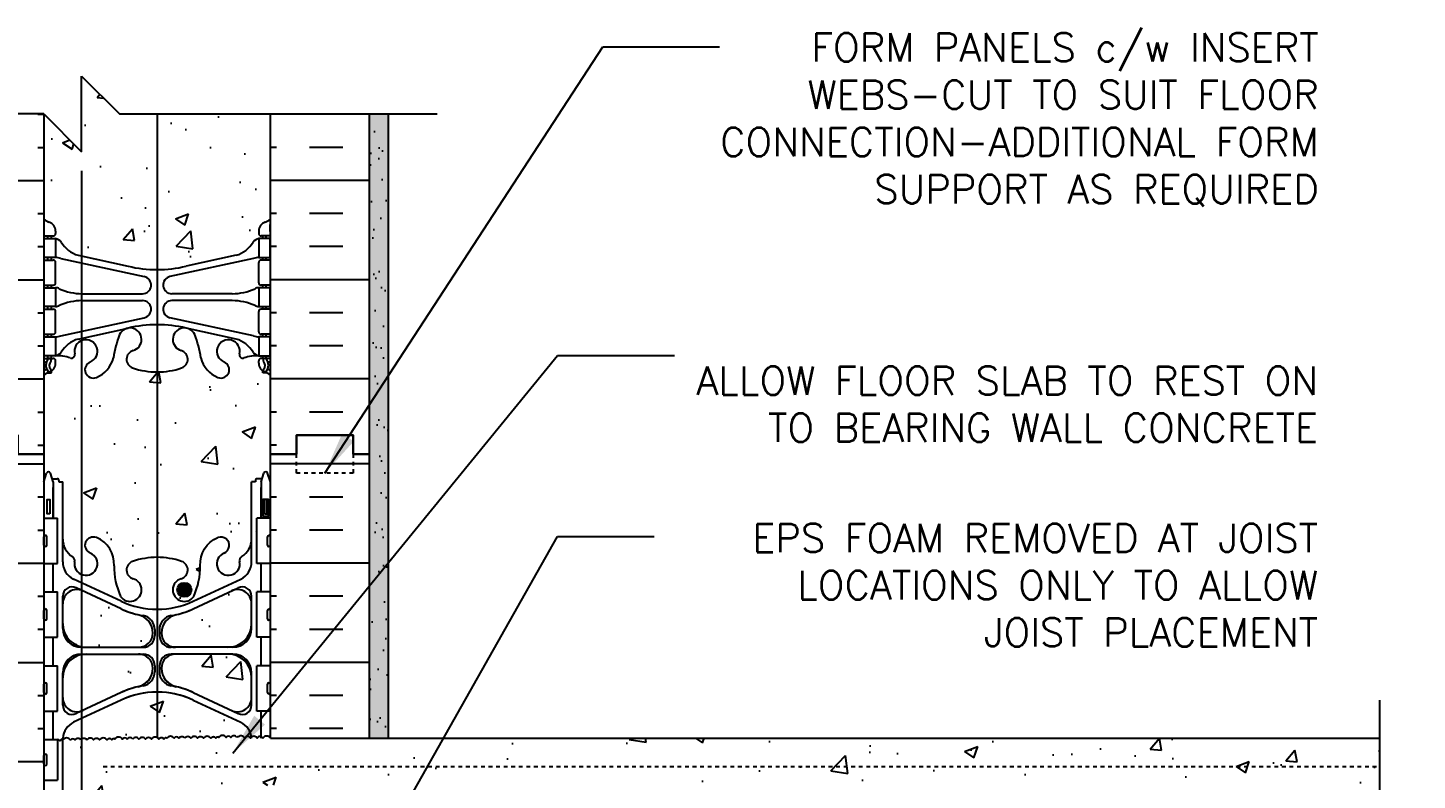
# Model space of a CAD drawing. Header units: inches. Extents: x 101.1 to 159.1, y 149.6 to 227.8.
# Drawn here: x 122.32 to 159.1, y 207.9 to 227.8 of the extents above; entities that cross this region are included whole.
import ezdxf

# ---------------------------------------------------------------- set-up
doc = ezdxf.new("R2010")
doc.units = ezdxf.units.IN
doc.header["$LTSCALE"] = 0.5
doc.header["$MEASUREMENT"] = 0
doc.linetypes.add('DASHED2', pattern=[0.375, 0.25, -0.125])
doc.linetypes.add('HIDDEN2', pattern=[0.1875, 0.125, -0.0625])
for name, color, linetype in [('HATCH', 12, 'Continuous'), ('Hidden2', 12, 'HIDDEN2'), ('line25', 2, 'Continuous'), ('LINE3', 3, 'Continuous'), ('LINE50', 5, 'Continuous'), ('LINE9', 9, 'Continuous'), ('TEXT', 4, 'Continuous'), ('Web_Edge', 9, 'Continuous')]:
    doc.layers.add(name, color=color, linetype=linetype)
doc.styles.add('DIM', font='romans.shx', dxfattribs={"width": 0.7})
doc.styles.add('ROMANS', font='romans.shx', dxfattribs={"height": 0.75})
doc.dimstyles.new('ext_12', dxfattribs={"dimscale": 12, "dimtxt": 0.075, "dimasz": 0.09375, "dimexe": 0.09375, "dimexo": 0.0625, "dimgap": 0.0625, "dimtad": 1, "dimdec": 1, "dimzin": 2, "dimdsep": 46, "dimlunit": 4, "dimtxsty": 'DIM', "dimcen": 0.09, "dimdle": 0.09375, "dimclrt": 4, "dimadec": 0, "dimazin": 0, "dimtfac": 1, "dimtdec": 1, "dimtmove": 2, "dimatfit": 3, "dimfxl": 1, "dimfrac": 2, "dimtolj": 1, "dimtzin": 0, "dimarcsym": 0})

msp = doc.modelspace()

# ---------------------------------------------------------------- hatches: boundary and pattern name
at = {"layer": 'HATCH'}
h = msp.add_hatch(dxfattribs=at)
h.set_pattern_fill('AR-CONC', color=256, scale=0.5)
h.set_pattern_definition([(50, (0, 0), (3.5863, -0.31376), [0.375, -4.125]), (355, (0, 0), (-0.693757, 3.76096), [0.3, -3.3]), (100.4514, (0.299, -0.026), (2.892544, 3.4472), [0.3187, -3.50571]), (46.1842, (0, 1), (5.33621, -0.827596), [0.5625, -6.1875]), (96.6356, (0.4447, 0.931), (4.67331, 4.87059), [0.47805, -5.25857]), (351.1842, (0, 1), (4.67331, 4.87059), [0.45, -4.95]), (21, (0.5, 0.75), (2.984535, -2.013094), [0.375, -4.125]), (326, (0.5, 0.75), (1.216577, 3.62575), [0.3, -3.3]), (71.4514, (0.7487, 0.5822), (4.20111, 1.612656), [0.3187, -3.50571]), (37.5, (0, 0), (0.060799, 1.664469), [0, -3.26, 0, -3.35, 0, -3.3125]), (7.5, (0, 0), (1.315348, 1.972059), [0, -1.91, 0, -3.185, 0, -1.2625]), (327.5, (-1.115, 0), (2.669112, -0.1127744), [0, -1.25, 0, -3.9, 0, -5.175]), (317.5, (-1.615, 0), (2.91593, 0.500525), [0, -1.625, 0, -2.59, 0, -3.675])])
h.paths.add_polyline_path([(128.748, 225.52), (124.748, 225.52), (123.748, 226.52), (123.748, 224.52), (122.748, 225.52), (122.748, 222.739, 0.082415), (122.891, 222.66, -0.317837), (123.058, 222.424), (123.058, 222.357, -0.414214), (122.996, 222.294), (122.948, 222.294), (122.948, 222.224), (123.053, 222.224, -0.188973), (123.209, 222.129, 0.196323), (123.658, 221.783), (124.98, 221.493, 0.057795), (125.748, 221.404, 0.057795), (126.516, 221.493), (127.838, 221.783, 0.196323), (128.287, 222.129, -0.188973), (128.443, 222.224), (128.548, 222.224), (128.548, 222.294), (128.501, 222.294, -0.414214), (128.438, 222.357), (128.438, 222.424, -0.317837), (128.605, 222.66, 0.082415), (128.748, 222.739)])
h.paths.add_polyline_path([(128.748, 216.52), (128.748, 218.609, 0.064398), (128.638, 218.675), (128.548, 218.675), (128.548, 218.717, -0.249069), (128.438, 218.924), (128.438, 218.992, -0.414214), (128.501, 219.054), (128.548, 219.054), (128.548, 219.124), (128.443, 219.124, 0.10046), (128.049, 219.067, -0.601435), (127.93, 219.172, 2.182095), (127.52, 218.959, -1), (127.356, 218.551, -0.24438), (126.908, 219.071, 0.053157), (126.742, 219.685, 0.223253), (126.542, 219.85), (126.522, 219.855, 0.955472), (126.384, 219.261, -0.735593), (126.397, 218.803, -0.082755), (125.748, 218.695, -0.082755), (125.1, 218.803, -0.735593), (125.112, 219.261, 0.955472), (124.974, 219.855), (124.954, 219.85, 0.223253), (124.754, 219.685, 0.053157), (124.588, 219.071, -0.24438), (124.14, 218.551, -1), (123.976, 218.959, 2.182095), (123.566, 219.172, -0.601435), (123.447, 219.067, 0.10046), (123.053, 219.124), (122.948, 219.124), (122.948, 219.054), (122.996, 219.054, -0.414214), (123.058, 218.992), (123.058, 218.924, -0.249069), (122.948, 218.717), (122.948, 218.675), (122.858, 218.675, 0.064398), (122.748, 218.609), (122.748, 216.52), (122.748, 215.792), (122.823, 216.022, -0.6), (122.923, 216.022), (122.972, 215.872), (123.098, 215.872, -0.414214), (123.148, 215.822), (123.148, 215.792), (123.248, 215.792), (123.248, 214.276, 0.258958), (123.507, 213.81, -0.31131), (123.564, 213.679, 2.127293), (123.976, 213.904, -1), (124.14, 214.312, -0.325306), (124.606, 213.57, 0.10488), (124.779, 212.759, 1.422913), (125.112, 213.226, -0.735593), (125.1, 213.684, -0.082755), (125.748, 213.792, -0.082755), (126.397, 213.684, -0.735593), (126.384, 213.226, 1.422913), (126.717, 212.759, 0.10488), (126.89, 213.57, -0.325306), (127.356, 214.312, -1), (127.52, 213.904, 2.127293), (127.932, 213.679, -0.31131), (127.989, 213.81, 0.258958), (128.248, 214.276), (128.248, 215.792), (128.348, 215.792), (128.348, 215.822, -0.414214), (128.398, 215.872), (128.524, 215.872), (128.573, 216.022, -0.6), (128.673, 216.022), (128.748, 215.792)])
h.paths.add_polyline_path([(127.96, 209.427), (126.702, 210.015, 0.093369), (125.895, 210.223, 0.016332), (125.748, 210.228, 0.109869), (124.794, 210.015), (123.536, 209.427, 0.270973), (123.25, 209.011), (123.25, 208.959, -0.527144), (123.451, 208.961, -0.520567), (123.576, 208.961, -0.520567), (123.73, 208.961, -0.520567), (123.89, 208.961, -0.520567), (124.067, 208.961, -0.520567), (124.221, 208.961, -0.520567), (124.421, 208.961, -0.520567), (124.552, 208.961, -0.520567), (124.626, 208.983, -0.520567), (124.826, 208.983, -0.520567), (124.952, 208.983, -0.520567), (125.106, 208.983, -0.520567), (125.265, 208.983, -0.520567), (125.442, 208.983, -0.520567), (125.596, 208.983, -0.520567), (125.796, 208.983, -0.520567), (125.928, 208.983, -0.520567), (126.002, 209.006, -0.520567), (126.201, 209.006, -0.520567), (126.327, 209.006, -0.520567), (126.481, 209.006, -0.520567), (126.641, 209.006, -0.520567), (126.818, 209.006, -0.520567), (126.972, 209.006, -0.520567), (127.172, 209.006, -0.520567), (127.303, 209.006, -0.520567), (127.377, 209.029, -0.520567), (127.577, 209.029, -0.520567), (127.702, 209.029, -0.520567), (127.856, 209.029, -0.268314), (127.892, 209.039, -0.520567), (128.058, 209.011, -0.520567), (128.217, 209.011, -0.08787), (128.244, 209.038, 0.256665)])
h.paths.add_polyline_path([(125.248, 207.761), (125.498, 207.761), (158.104, 207.761), (158.104, 209.011), (128.748, 209.011, 0.520567), (128.548, 209.011, 0.520567), (128.394, 209.011, 0.520567), (128.217, 209.011, 0.520567), (128.058, 209.011, 0.520567), (127.892, 209.039, 0.268314), (127.856, 209.029, 0.520567), (127.702, 209.029, 0.520567), (127.577, 209.029, 0.520567), (127.377, 209.029, 0.520567), (127.303, 209.006, 0.520567), (127.172, 209.006, 0.520567), (126.972, 209.006, 0.520567), (126.818, 209.006, 0.520567), (126.641, 209.006, 0.520567), (126.481, 209.006, 0.520567), (126.327, 209.006, 0.520567), (126.201, 209.006, 0.520567), (126.002, 209.006, 0.520567), (125.928, 208.983, 0.520567), (125.796, 208.983, 0.520567), (125.596, 208.983, 0.520567), (125.442, 208.983, 0.520567), (125.265, 208.983, 0.520567), (125.106, 208.983, 0.520567), (124.952, 208.983, 0.520567), (124.826, 208.983, 0.520567), (124.626, 208.983, 0.520567), (124.552, 208.961, 0.520567), (124.421, 208.961, 0.520567), (124.221, 208.961, 0.520567), (124.067, 208.961, 0.520567), (123.89, 208.961, 0.520567), (123.73, 208.961, 0.520567), (123.576, 208.961, 0.520567), (123.451, 208.961, 0.527144), (123.25, 208.959), (123.25, 206.03, 0.137386), (123.341, 205.776, -0.307007), (123.44, 205.739, -0.520567), (123.64, 205.739, -0.520567), (123.771, 205.739, -0.520567), (123.845, 205.762, -0.520567), (124.045, 205.762, -0.520567), (124.171, 205.762, -0.520567), (124.325, 205.762, -0.268314), (124.36, 205.772, -0.520567), (124.526, 205.743, -0.520567), (124.685, 205.743, -0.520567), (124.862, 205.743, -0.520567), (125.016, 205.743, -0.520567), (125.216, 205.743, -0.132), (125.248, 205.77)])
h.paths.add_polyline_path([(125.633, 210.858, 0.413582), (125.258, 211.232), (123.873, 211.232, 0.414214), (123.248, 210.607), (123.248, 210.08, 0.549071), (123.782, 209.74), (124.794, 210.214, -0.053094), (125.245, 210.369, 0.350119)])
h.paths.add_polyline_path([(125.245, 212.274, -0.053094), (124.794, 212.429), (123.782, 212.903, 0.549071), (123.248, 212.563), (123.248, 212.037, 0.414214), (123.873, 211.412), (125.258, 211.412, 0.085652), (125.384, 211.433, 0.316711), (125.633, 211.786, 0.350119)])
h.paths.add_polyline_path([(128.248, 212.037), (128.248, 212.563, 0.549071), (127.714, 212.903), (126.702, 212.429, -0.053094), (126.251, 212.274, 0.350119), (125.863, 211.786, 0.413582), (126.238, 211.412), (127.623, 211.412, 0.414214)])
h.paths.add_polyline_path([(127.623, 211.232), (126.238, 211.232, 0.413582), (125.863, 210.858, 0.350119), (126.251, 210.369, -0.053094), (126.702, 210.214), (127.714, 209.74, 0.549071), (128.248, 210.08), (128.248, 210.607, 0.414214)])
h.paths.add_polyline_path([(126.748, 205.761), (125.248, 205.761), (125.248, 205.77, 0.132), (125.216, 205.743, 0.520567), (125.016, 205.743, 0.520567), (124.862, 205.743, 0.520567), (124.685, 205.743, 0.520567), (124.526, 205.743, 0.520567), (124.36, 205.772, 0.268314), (124.325, 205.762, 0.520567), (124.171, 205.762, 0.520567), (124.045, 205.762, 0.520567), (123.845, 205.762, 0.520567), (123.771, 205.739, 0.520567), (123.64, 205.739, 0.520567), (123.44, 205.739, 0.307007), (123.341, 205.776, 0.128792), (123.536, 205.614), (124.794, 205.026, 0.109869), (125.748, 204.813, 0.109869), (126.702, 205.026), (126.748, 205.047)])
h.paths.add_polyline_path([(125.245, 204.672, -0.053094), (124.794, 204.827), (123.782, 205.301, 0.549071), (123.248, 204.961), (123.248, 204.434, 0.414214), (123.873, 203.809), (125.258, 203.809, 0.413582), (125.633, 204.183, 0.350119)])
h.paths.add_polyline_path([(126.748, 204.848), (126.702, 204.827, -0.053094), (126.251, 204.672, 0.350119), (125.863, 204.183, 0.413582), (126.238, 203.809), (126.748, 203.809)])
h.paths.add_polyline_path([(128.248, 204.434), (128.248, 204.961, 0.549071), (127.714, 205.301), (127.248, 205.082), (127.248, 203.809), (127.623, 203.809, 0.414214)])
h.paths.add_polyline_path([(127.96, 205.614, 0.118993), (128.143, 205.761), (127.248, 205.761), (127.248, 205.281)])
h.paths.add_polyline_path([(127.623, 203.629), (127.248, 203.629), (127.248, 202.356), (127.714, 202.138, 0.549071), (128.248, 202.477), (128.248, 203.004, 0.414214)])
h.paths.add_polyline_path([(126.748, 203.629), (126.238, 203.629, 0.413582), (125.863, 203.255, 0.350119), (126.251, 202.767, -0.053094), (126.702, 202.612), (126.748, 202.59)])
h.paths.add_polyline_path([(125.633, 203.255, 0.413582), (125.258, 203.629), (123.873, 203.629, 0.414214), (123.248, 203.004), (123.248, 202.477, 0.549071), (123.782, 202.138), (124.794, 202.612, -0.053094), (125.245, 202.767, 0.350119)])
h.paths.add_polyline_path([(128.748, 199.249), (128.673, 199.019, -0.6), (128.573, 199.019), (128.524, 199.169), (128.398, 199.169, -0.414214), (128.348, 199.219), (128.348, 199.249), (128.248, 199.249), (128.248, 200.765, 0.258958), (127.989, 201.231, -0.31131), (127.932, 201.361, 2.127293), (127.52, 201.137, -1), (127.356, 200.728, -0.325306), (126.89, 201.471, 0.034052), (126.871, 201.742), (126.5, 201.742, -0.53267), (126.397, 201.357, -0.082755), (125.748, 201.249, -0.082755), (125.1, 201.357, -0.735593), (125.112, 201.815, 1.422913), (124.779, 202.282, 0.10488), (124.606, 201.471, -0.325306), (124.14, 200.728, -1), (123.976, 201.137, 2.127293), (123.564, 201.361, -0.31131), (123.507, 201.231, 0.258958), (123.248, 200.765), (123.248, 199.249), (123.148, 199.249), (123.148, 199.219, -0.414214), (123.098, 199.169), (122.972, 199.169), (122.923, 199.019, -0.6), (122.823, 199.019), (122.748, 199.249), (122.748, 198.52), (122.748, 196.431, 0.064398), (122.858, 196.365), (122.948, 196.365), (122.948, 196.324, -0.249069), (123.058, 196.117), (123.058, 196.049, -0.414214), (122.996, 195.987), (122.948, 195.987), (122.948, 195.917), (123.053, 195.917, 0.10046), (123.447, 195.974, -0.601435), (123.566, 195.869, 2.182095), (123.976, 196.082, -1), (124.14, 196.49, -0.24438), (124.588, 195.97, 0.053157), (124.754, 195.356, 0.223253), (124.954, 195.191), (124.974, 195.186, 0.955472), (125.112, 195.78, -0.735593), (125.1, 196.238, -0.082755), (125.748, 196.346, -0.082755), (126.397, 196.238, -0.735593), (126.384, 195.78, 0.955472), (126.522, 195.186), (126.542, 195.191, 0.223253), (126.742, 195.356, 0.053157), (126.908, 195.97, -0.24438), (127.356, 196.49, -1), (127.52, 196.082, 2.182095), (127.93, 195.869, -0.601435), (128.049, 195.974, 0.10046), (128.443, 195.917), (128.548, 195.917), (128.548, 195.987), (128.501, 195.987, -0.414214), (128.438, 196.049), (128.438, 196.117, -0.249069), (128.548, 196.324), (128.548, 196.365), (128.638, 196.365, 0.064398), (128.748, 196.431), (128.748, 198.52)])
h.paths.add_polyline_path([(126.748, 202.21, 0.009886), (126.717, 202.282, 1.422913), (126.384, 201.815, -0.101347), (126.469, 201.771), (126.469, 201.969), (126.748, 201.969)])
h.paths.add_polyline_path([(128.748, 192.302, 0.082415), (128.605, 192.381, -0.317837), (128.438, 192.617), (128.438, 192.684, -0.414214), (128.501, 192.747), (128.548, 192.747), (128.548, 192.817), (128.443, 192.817, -0.188973), (128.287, 192.911, 0.196323), (127.838, 193.258), (126.516, 193.548, 0.057795), (125.748, 193.637, 0.057795), (124.98, 193.548), (123.658, 193.258, 0.196323), (123.209, 192.911, -0.188973), (123.053, 192.817), (122.948, 192.817), (122.948, 192.747), (122.996, 192.747, -0.414214), (123.058, 192.684), (123.058, 192.617, -0.317837), (122.891, 192.381, 0.082415), (122.748, 192.302), (122.748, 186.739, 0.082415), (122.891, 186.66, -0.317837), (123.058, 186.424), (123.058, 186.357, -0.414214), (122.996, 186.294), (122.948, 186.294), (122.948, 186.224), (123.053, 186.224, -0.188973), (123.209, 186.129, 0.196323), (123.658, 185.783), (124.98, 185.493, 0.057795), (125.748, 185.404, 0.057795), (126.516, 185.493), (127.838, 185.783, 0.196323), (128.287, 186.129, -0.188973), (128.443, 186.224), (128.548, 186.224), (128.548, 186.294), (128.501, 186.294, -0.414214), (128.438, 186.357), (128.438, 186.424, -0.317837), (128.605, 186.66, 0.082415), (128.748, 186.739)])
h.paths.add_polyline_path([(128.748, 182.609, 0.064398), (128.638, 182.675), (128.548, 182.675), (128.548, 182.717, -0.249069), (128.438, 182.924), (128.438, 182.992, -0.414214), (128.501, 183.054), (128.548, 183.054), (128.548, 183.124), (128.443, 183.124, 0.10046), (128.049, 183.067, -0.601435), (127.93, 183.172, 2.182095), (127.52, 182.959, -1), (127.356, 182.551, -0.24438), (126.908, 183.071, 0.053157), (126.742, 183.685, 0.223253), (126.542, 183.85), (126.522, 183.855, 0.955472), (126.384, 183.261, -0.735593), (126.397, 182.803, -0.082755), (125.748, 182.695, -0.082755), (125.1, 182.803, -0.735593), (125.112, 183.261, 0.955472), (124.974, 183.855), (124.954, 183.85, 0.223253), (124.754, 183.685, 0.053157), (124.588, 183.071, -0.24438), (124.14, 182.551, -1), (123.976, 182.959, 2.182095), (123.566, 183.172, -0.601435), (123.447, 183.067, 0.10046), (123.053, 183.124), (122.948, 183.124), (122.948, 183.054), (122.996, 183.054, -0.414214), (123.058, 182.992), (123.058, 182.924, -0.249069), (122.948, 182.717), (122.948, 182.675), (122.858, 182.675, 0.064398), (122.748, 182.609), (122.748, 180.52), (123.748, 179.52), (123.748, 181.52), (124.748, 180.52), (128.748, 180.52)])
h = msp.add_hatch(dxfattribs=at)
h.set_pattern_fill('AR-SAND', color=256, scale=0.25, style=0)
h.set_pattern_definition([(37.5, (134.9579, 192.05406), (-0.0157483, 0.481706), [0, -0.38, 0, -0.425, 0, -0.40625]), (7.5, (134.9579, 192.05406), (0.442444, 0.705537), [0, -0.205, 0, -0.3425, 0, -0.13125]), (327.5, (134.6504, 192.05406), (0.7785355, 0.0014148), [0, -0.125, 0, -0.45, 0, -0.5875]), (317.5, (134.6504, 192.05406), (0.751532, 0.219419), [0, -0.0625, 0, -0.295, 0, -0.3375])])
h.paths.add_polyline_path([(158.104, 192.261), (132.561, 192.261), (129.248, 192.261), (129.248, 191.761), (158.104, 191.761)])
h.paths.add_polyline_path([(131.873, 191.761), (131.373, 191.761), (131.373, 187.761), (131.373, 180.52), (131.873, 180.52)])
h.paths.add_polyline_path([(131.873, 225.52), (131.373, 225.52), (131.373, 223.761), (131.373, 209.011), (131.873, 209.011)])
h = msp.add_hatch(dxfattribs=at)
h.set_pattern_fill('AR-SAND', color=256, scale=0.5, style=0)
h.set_pattern_definition([(37.5, (12.2637, 11.2879), (-0.0314967, 0.963412), [0, -0.76, 0, -0.85, 0, -0.8125]), (7.5, (12.2637, 11.2879), (0.8848884, 1.411073), [0, -0.41, 0, -0.685, 0, -0.2625]), (327.5, (11.6487, 11.2879), (1.557071, 0.0028295), [0, -0.25, 0, -0.9, 0, -1.175]), (317.5, (11.6487, 11.2879), (1.503063, 0.438838), [0, -0.125, 0, -0.59, 0, -0.675])])
h.paths.add_polyline_path([(131.873, 211.308), (131.373, 211.061), (131.373, 209.011), (131.873, 209.011)])
h.paths.add_polyline_path([(131.873, 216.158), (131.373, 215.911), (131.373, 211.061), (131.873, 211.308)])
h.paths.add_polyline_path([(131.873, 217.822), (131.373, 217.822), (131.373, 216.52), (131.373, 215.911), (131.873, 216.158)])
h.paths.add_polyline_path([(131.873, 225.52), (131.373, 225.52), (131.373, 217.822), (131.873, 217.822)])
h = msp.add_hatch(dxfattribs=at)
h.set_pattern_fill('INSUL', color=256, scale=7, style=0)
h.set_pattern_definition([(0, (-2803.4135, -198.489), (0, 2.625), []), (0, (-2803.4135, -197.614), (0, 2.625), [0.875, -0.875]), (0, (-2803.4135, -196.739), (0, 2.625), [0.875, -0.875])])
h.paths.add_polyline_path([(120.123, 198.52), (120.561, 198.52), (120.561, 199.02), (122.061, 199.02), (122.061, 198.52), (122.748, 198.52), (122.748, 216.52), (122.061, 216.52), (122.061, 217.02), (120.561, 217.02), (120.561, 216.52), (120.123, 216.52)])
at = {"layer": 'LINE3'}
msp.add_hatch(color=256, dxfattribs=at).paths.add_polyline_path([(126.279, 212.932, 1), (126.654, 212.932, 1)])

# ---------------------------------------------------------------- linework, layer by layer
at = {"layer": 'HATCH'}
for p, q in [((122.587, 225.511), (122.748, 225.511)), ((128.91, 225.511), (128.748, 225.511)), ((130.66, 225.511), (129.785, 225.511)), ((122.587, 224.636), (122.748, 224.636)), ((128.91, 224.636), (128.748, 224.636)), ((130.66, 224.636), (129.785, 224.636)), ((120.123, 223.761), (122.748, 223.761)), ((131.373, 223.761), (128.748, 223.761)), ((122.587, 222.886), (122.748, 222.886)), ((128.91, 222.886), (128.748, 222.886)), ((130.66, 222.886), (129.785, 222.886)), ((122.587, 222.011), (122.748, 222.011)), ((128.91, 222.011), (128.748, 222.011)), ((130.66, 222.011), (129.785, 222.011)), ((120.123, 221.136), (122.748, 221.136)), ((131.373, 221.136), (128.748, 221.136)), ((122.587, 220.261), (122.748, 220.261)), ((128.91, 220.261), (128.748, 220.261)), ((130.66, 220.261), (129.785, 220.261)), ((122.587, 219.386), (122.748, 219.386)), ((128.91, 219.386), (128.748, 219.386)), ((130.66, 219.386), (129.785, 219.386)), ((120.123, 218.511), (122.748, 218.511)), ((131.373, 218.511), (128.748, 218.511)), ((123.776, 218.076), (123.776, 218.076)), ((122.587, 217.636), (122.748, 217.636)), ((128.91, 217.636), (128.748, 217.636)), ((130.66, 217.636), (129.785, 217.636)), ((122.587, 216.761), (122.748, 216.761)), ((128.91, 216.761), (128.748, 216.761)), ((131.373, 216.261), (128.748, 216.261)), ((123.737, 215.848), (123.737, 215.848)), ((128.91, 215.386), (128.748, 215.386)), ((130.66, 215.386), (129.785, 215.386)), ((128.354, 214.469), (128.354, 214.469)), ((128.91, 214.511), (128.748, 214.511)), ((130.66, 214.511), (129.785, 214.511)), ((131.373, 213.636), (128.748, 213.636)), ((128.91, 212.761), (128.748, 212.761)), ((130.66, 212.761), (129.785, 212.761)), ((128.91, 211.886), (128.748, 211.886)), ((130.66, 211.886), (129.785, 211.886)), ((131.373, 211.011), (128.748, 211.011)), ((128.91, 210.136), (128.748, 210.136)), ((130.66, 210.136), (129.785, 210.136)), ((128.91, 209.261), (128.748, 209.261)), ((130.66, 209.261), (129.785, 209.261))]:
    msp.add_line(p, q, dxfattribs=at)
for points in [[(123.73, 208.961, 0.520567), (123.576, 208.961, 0.520567), (123.451, 208.961, 0.520567), (123.251, 208.961, 0.520567), (123.177, 208.938, 0.238222), (123.113, 208.972, 0.238222)], [(125.106, 208.983, 0.520567), (124.952, 208.983, 0.520567), (124.826, 208.983, 0.520567), (124.626, 208.983, 0.520567), (124.552, 208.961, 0.520567), (124.421, 208.961, 0.520567), (124.221, 208.961, 0.520567), (124.067, 208.961, 0.520567), (123.89, 208.961, 0.520567), (123.73, 208.961)], [(126.481, 209.006, 0.520567), (126.327, 209.006, 0.520567), (126.201, 209.006, 0.520567), (126.002, 209.006, 0.520567), (125.928, 208.983, 0.520567), (125.796, 208.983, 0.520567), (125.596, 208.983, 0.520567), (125.442, 208.983, 0.520567), (125.265, 208.983, 0.520567), (125.106, 208.983)], [(127.856, 209.029, 0.520567), (127.702, 209.029, 0.520567), (127.577, 209.029, 0.520567), (127.377, 209.029, 0.520567), (127.303, 209.006, 0.520567), (127.172, 209.006, 0.520567), (126.972, 209.006, 0.520567), (126.818, 209.006, 0.520567), (126.641, 209.006, 0.520567), (126.481, 209.006)], [(128.748, 209.011, 0.132), (128.748, 209.011, 0.520567), (128.548, 209.011, 0.520567), (128.394, 209.011, 0.520567), (128.217, 209.011, 0.520567), (128.058, 209.011, 0.520567), (127.892, 209.039, 0.268314), (127.856, 209.029)]]:
    msp.add_lwpolyline(points, format="xyb", dxfattribs=at)
at = {"layer": 'Hidden2', "linetype": 'HIDDEN2'}
msp.add_line((124.323, 208.261), (158.104, 208.261), dxfattribs=at)
at = {"layer": 'line25'}
for p, q in [((122.748, 225.52), (122.748, 216.52)), ((128.748, 216.52), (128.748, 225.52)), ((122.748, 216.52), (122.748, 198.52)), ((128.748, 209.011), (128.748, 216.52)), ((122.748, 214.825), (123.113, 214.825)), ((123.113, 213.625), (123.113, 214.825)), ((128.748, 214.825), (128.383, 214.825)), ((128.383, 213.625), (128.383, 214.825)), ((122.748, 213.625), (123.113, 213.625)), ((128.748, 213.625), (128.383, 213.625)), ((122.748, 212.875), (123.113, 212.875)), ((123.113, 211.675), (123.113, 212.875)), ((128.383, 211.675), (128.383, 212.875)), ((128.748, 212.875), (128.383, 212.875)), ((122.748, 211.675), (123.113, 211.675)), ((128.748, 211.675), (128.383, 211.675)), ((122.748, 210.925), (123.113, 210.925)), ((123.113, 209.725), (123.113, 210.925)), ((128.748, 210.925), (128.383, 210.925)), ((128.383, 209.725), (128.383, 210.925)), ((122.748, 209.725), (123.113, 209.725)), ((128.748, 209.725), (128.383, 209.725)), ((122.748, 208.975), (123.113, 208.975)), ((123.113, 208.975), (123.113, 207.895)), ((128.748, 209.011), (158.104, 209.011)), ((122.748, 207.895), (123.113, 207.895))]:
    msp.add_line(p, q, dxfattribs=at)
at = {"layer": 'LINE3'}
for p, q in [((125.748, 225.52), (125.748, 209.024)), ((123.748, 224.02), (123.748, 182.201))]:
    msp.add_line(p, q, dxfattribs=at)
msp.add_circle((126.467, 212.932), 0.188, dxfattribs=at)
at = {"layer": 'LINE50'}
for p, q in [((131.373, 216.52), (131.373, 225.52)), ((131.373, 209.011), (131.373, 216.52))]:
    msp.add_line(p, q, dxfattribs=at)
for points in [[(120.123, 216.52), (120.561, 216.52), (120.561, 217.02), (122.061, 217.02), (122.061, 216.52), (122.748, 216.52)], [(122.748, 216.52), (122.061, 216.52), (122.061, 217.02), (120.561, 217.02), (120.561, 216.52), (120.123, 216.52)], [(131.373, 216.52), (130.936, 216.52), (130.936, 217.02), (129.436, 217.02), (129.436, 216.52), (128.748, 216.52)], [(128.748, 216.52), (129.436, 216.52), (129.436, 217.02), (130.936, 217.02), (130.936, 216.52), (131.373, 216.52)]]:
    msp.add_lwpolyline(points, dxfattribs=at)
at = {"layer": 'LINE9'}
for p, q in [((123.748, 224.52), (123.748, 226.52)), ((123.748, 226.52), (124.748, 225.52)), ((122.748, 225.52), (114.339, 225.52)), ((122.748, 225.52), (123.748, 224.52)), ((124.748, 225.52), (133.158, 225.52)), ((131.873, 209.011), (131.873, 225.52)), ((122.748, 215.792), (122.823, 216.022)), ((122.998, 215.792), (122.923, 216.022)), ((128.498, 215.792), (128.573, 216.022)), ((128.748, 215.792), (128.673, 216.022)), ((122.972, 215.872), (123.098, 215.872)), ((122.998, 215.792), (122.998, 214.825)), ((123.148, 215.822), (123.148, 215.792)), ((123.148, 215.822), (123.148, 215.822)), ((123.148, 215.792), (123.248, 215.792)), ((123.248, 213.67), (123.248, 215.792)), ((128.348, 215.792), (128.248, 215.792)), ((128.248, 213.67), (128.248, 215.792)), ((128.348, 215.822), (128.348, 215.792)), ((128.348, 215.822), (128.348, 215.822)), ((128.524, 215.872), (128.398, 215.872)), ((128.498, 215.792), (128.498, 214.825)), ((122.748, 214.115), (122.748, 214.335)), ((122.748, 214.28), (122.748, 214.28)), ((122.748, 214.17), (122.748, 214.17)), ((122.788, 214.375), (122.788, 214.375)), ((122.788, 214.075), (122.788, 214.075)), ((122.828, 214.115), (122.828, 214.335)), ((128.668, 214.115), (128.668, 214.335)), ((128.708, 214.375), (128.708, 214.375)), ((128.708, 214.075), (128.708, 214.075)), ((128.748, 214.115), (128.748, 214.335)), ((128.748, 214.28), (128.748, 214.28)), ((128.748, 214.17), (128.748, 214.17)), ((124.794, 212.628), (123.536, 213.217)), ((124.794, 212.628), (123.536, 213.217)), ((124.794, 212.429), (123.604, 212.986)), ((124.794, 212.429), (123.604, 212.986)), ((126.702, 212.628), (127.96, 213.217)), ((126.702, 212.628), (127.96, 213.217)), ((126.702, 212.429), (127.892, 212.986)), ((126.702, 212.429), (127.892, 212.986)), ((123.248, 211.912), (123.248, 212.76)), ((128.248, 211.912), (128.248, 212.76)), ((122.748, 212.165), (122.748, 212.385)), ((122.748, 212.33), (122.748, 212.33)), ((122.788, 212.425), (122.788, 212.425)), ((122.828, 212.165), (122.828, 212.385)), ((128.668, 212.165), (128.668, 212.385)), ((128.708, 212.425), (128.708, 212.425)), ((128.748, 212.165), (128.748, 212.385)), ((128.748, 212.33), (128.748, 212.33)), ((122.748, 212.22), (122.748, 212.22)), ((122.788, 212.125), (122.788, 212.125)), ((125.688, 211.879), (125.688, 211.724)), ((125.808, 211.879), (125.808, 211.724)), ((128.708, 212.125), (128.708, 212.125)), ((128.748, 212.22), (128.748, 212.22)), ((125.633, 211.787), (125.633, 211.787)), ((125.863, 211.787), (125.863, 211.787)), ((123.748, 211.412), (125.376, 211.412)), ((123.748, 211.412), (125.258, 211.412)), ((123.748, 211.232), (125.376, 211.232)), ((123.748, 211.232), (125.258, 211.232)), ((127.748, 211.412), (126.121, 211.412)), ((127.748, 211.232), (126.121, 211.232)), ((127.748, 211.412), (126.238, 211.412)), ((127.748, 211.232), (126.238, 211.232)), ((125.688, 210.919), (125.688, 210.765)), ((125.808, 210.919), (125.808, 210.765)), ((122.748, 210.215), (122.748, 210.435)), ((122.788, 210.475), (122.788, 210.475)), ((122.828, 210.215), (122.828, 210.435)), ((123.248, 209.884), (123.248, 210.732)), ((128.248, 209.884), (128.248, 210.732)), ((128.668, 210.215), (128.668, 210.435)), ((128.708, 210.475), (128.708, 210.475)), ((128.748, 210.215), (128.748, 210.435)), ((122.748, 210.38), (122.748, 210.38)), ((122.748, 210.27), (122.748, 210.27)), ((122.788, 210.175), (122.788, 210.175)), ((124.794, 210.015), (123.536, 209.427)), ((124.794, 210.015), (123.536, 209.427)), ((124.794, 210.214), (123.604, 209.657)), ((124.794, 210.214), (123.604, 209.657)), ((126.702, 210.214), (127.892, 209.657)), ((126.702, 210.214), (127.892, 209.657)), ((126.702, 210.015), (127.96, 209.427)), ((126.702, 210.015), (127.96, 209.427)), ((128.708, 210.175), (128.708, 210.175)), ((128.748, 210.38), (128.748, 210.38)), ((128.748, 210.27), (128.748, 210.27)), ((123.25, 206.03), (123.25, 209.011)), ((122.748, 208.325), (122.748, 208.545)), ((122.788, 208.585), (122.788, 208.585)), ((122.828, 208.325), (122.828, 208.545)), ((122.748, 208.49), (122.748, 208.49)), ((122.748, 208.38), (122.748, 208.38)), ((122.788, 208.285), (122.788, 208.285))]:
    msp.add_line(p, q, dxfattribs=at)
at = {"layer": 'LINE9', "linetype": 'DASHED2', "ltscale": 0.15}
msp.add_lwpolyline([(130.936, 216.52), (130.936, 216.52), (130.936, 216.02), (129.436, 216.02), (129.436, 216.52), (129.436, 216.52)], dxfattribs=at)
at = {"layer": 'LINE9'}
for points in [[(122.998, 214.825), (122.998, 215.642)], [(128.498, 214.825), (128.498, 215.642)], [(122.998, 212.875), (122.998, 213.625)], [(128.498, 212.875), (128.498, 213.625)], [(122.998, 210.925), (122.998, 211.675)], [(128.498, 210.925), (128.498, 211.675)], [(122.998, 208.975), (122.998, 209.725)], [(128.498, 209.011), (128.498, 209.725)], [(158.104, 210.011), (158.104, 201.636), (157.104, 200.636), (159.104, 200.636), (158.104, 199.636), (158.104, 190.761)]]:
    msp.add_lwpolyline(points, dxfattribs=at)
for points in [[(122.908, 214.942), (122.838, 214.942), (122.838, 215.322), (122.908, 215.322)], [(128.548, 214.882), (128.698, 214.882), (128.698, 215.322), (128.548, 215.322)], [(128.588, 214.942), (128.658, 214.942), (128.658, 215.322), (128.588, 215.322)]]:
    msp.add_lwpolyline(points, close=True, dxfattribs=at)
for points in [[(124.606, 213.57, 0.325312), (124.14, 214.312)], [(126.89, 213.57, -0.325312), (127.356, 214.312)]]:
    msp.add_lwpolyline(points, format="xyb", dxfattribs=at)
for centre, radius, start, end in [((122.873, 215.995), 0.0567, 28.0725, 151.9275), ((128.623, 215.995), 0.0567, 28.0725, 151.9275), ((123.098, 215.822), 0.05, 0, 90), ((128.398, 215.822), 0.05, 90, 180), ((122.788, 214.335), 0.04, 90, 180), ((122.788, 214.115), 0.04, 180, 270), ((122.788, 214.335), 0.04, 360, 90), ((122.788, 214.115), 0.04, 270, 0), ((123.798, 214.276), 0.55, 180, 238.0732), ((124.058, 214.108), 0.22, 68.1963, 248.1963), ((127.438, 214.108), 0.22, 291.8037, 111.8037), ((127.698, 214.276), 0.55, 301.9268, 0), ((128.708, 214.335), 0.04, 90, 180), ((128.708, 214.115), 0.04, 180, 270), ((128.708, 214.335), 0.04, 0, 90), ((128.708, 214.115), 0.04, 270, 0), ((123.441, 213.704), 0.125, 348.9056, 58.0732), ((123.863, 213.621), 0.305, 168.9056, 68.1963), ((125.748, 211.792), 2, 90, 108.923), ((125.748, 211.792), 2, 71.077, 90), ((127.633, 213.621), 0.305, 111.8037, 11.0944), ((128.055, 213.704), 0.125, 121.9268, 191.0944), ((123.748, 213.67), 0.5, 180, 244.9204), ((126.606, 213.571), 2, 180.0146, 203.9638), ((125.177, 213.457), 0.24, 108.923, 254.2747), ((126.319, 213.457), 0.24, 285.7253, 71.077), ((124.89, 213.571), 2, 336.0362, 359.9854), ((127.748, 213.67), 0.5, 295.0796, 0), ((123.498, 212.76), 0.25, 64.9204, 180), ((125.03, 212.932), 0.305, 214.6703, 74.2747), ((126.467, 212.932), 0.305, 105.7253, 325.3297), ((127.998, 212.76), 0.25, 0, 115.0796), ((123.623, 212.563), 0.375, 64.9204, 180), ((123.623, 212.563), 0.375, 64.9204, 180), ((125.748, 214.666), 2.25, 244.9204, 270), ((125.748, 214.666), 2.25, 270, 295.0796), ((127.873, 212.563), 0.375, 0, 115.0796), ((127.873, 212.563), 0.375, 0, 115.0796), ((122.788, 212.385), 0.04, 90, 180), ((122.788, 212.385), 0.04, 360, 90), ((125.748, 214.467), 2.25, 244.9204, 260.4613), ((125.748, 214.467), 2.25, 244.9204, 256.7462), ((125.133, 211.787), 0.5, 0, 77.0773), ((125.313, 211.879), 0.375, 360, 80.4613), ((126.183, 211.879), 0.375, 99.5387, 180), ((126.363, 211.787), 0.5, 102.9227, 180), ((125.748, 214.467), 2.25, 279.5387, 295.0796), ((125.748, 214.467), 2.25, 283.2538, 295.0796), ((128.708, 212.385), 0.04, 90, 180), ((128.708, 212.385), 0.04, 0, 90), ((122.788, 212.165), 0.04, 180, 270), ((122.788, 212.165), 0.04, 270, 0), ((123.873, 212.037), 0.625, 180, 270), ((123.873, 212.037), 0.625, 180, 270), ((123.748, 211.912), 0.5, 180, 270), ((123.748, 211.912), 0.5, 180, 270), ((127.623, 212.037), 0.625, 270, 0), ((127.623, 212.037), 0.625, 270, 0), ((127.748, 211.912), 0.5, 270, 0), ((127.748, 211.912), 0.5, 270, 0), ((128.708, 212.165), 0.04, 180, 270), ((128.708, 212.165), 0.04, 270, 0), ((125.258, 211.787), 0.375, 270, 0), ((125.376, 211.724), 0.312, 270, 0), ((126.121, 211.724), 0.312, 180, 270), ((126.238, 211.787), 0.375, 180, 270), ((123.873, 210.607), 0.625, 90, 180), ((123.748, 210.732), 0.5, 90, 180), ((123.873, 210.607), 0.625, 90, 180), ((123.748, 210.732), 0.5, 90, 180), ((125.258, 211.787), 0.375, 270, 289.5821), ((125.258, 210.857), 0.375, 0, 90), ((125.258, 210.857), 0.375, 63.1882, 90), ((125.376, 210.919), 0.312, 0, 90), ((126.121, 210.919), 0.312, 90, 180), ((126.238, 210.857), 0.375, 90, 180), ((126.238, 210.857), 0.375, 90, 116.8118), ((126.238, 211.787), 0.375, 250.4179, 270), ((127.623, 210.607), 0.625, 360, 90), ((127.623, 210.607), 0.625, 360, 90), ((127.748, 210.732), 0.5, 0, 90), ((127.748, 210.732), 0.5, 0, 90), ((125.133, 210.857), 0.5, 282.9227, 0), ((125.313, 210.765), 0.375, 279.5387, 0), ((126.183, 210.765), 0.375, 180, 260.4613), ((126.363, 210.857), 0.5, 180, 257.0773), ((122.788, 210.435), 0.04, 90, 180), ((122.788, 210.435), 0.04, 360, 90), ((125.748, 208.176), 2.25, 99.5387, 115.0796), ((125.133, 210.857), 0.5, 282.9227, 324.4006), ((126.363, 210.857), 0.5, 215.5994, 257.0773), ((125.748, 208.176), 2.25, 64.9204, 80.4613), ((128.708, 210.435), 0.04, 90, 180), ((128.708, 210.435), 0.04, 0, 90), ((122.788, 210.215), 0.04, 180, 270), ((122.788, 210.215), 0.04, 270, 0), ((123.623, 210.08), 0.375, 180, 295.0796), ((123.623, 210.08), 0.375, 180, 295.0796), ((125.748, 208.176), 2.25, 102.9227, 115.0796), ((125.748, 207.978), 2.25, 90, 115.0796), ((125.748, 207.978), 2.25, 93.7428, 115.0796), ((125.748, 207.978), 2.25, 64.9204, 90), ((125.748, 207.978), 2.25, 64.9204, 86.2572), ((125.748, 208.176), 2.25, 64.9204, 77.0773), ((127.873, 210.08), 0.375, 244.9204, 360), ((127.873, 210.08), 0.375, 244.9204, 360), ((128.708, 210.215), 0.04, 180, 270), ((128.708, 210.215), 0.04, 270, 0), ((123.498, 209.884), 0.25, 180, 295.0796), ((127.998, 209.884), 0.25, 244.9204, 0), ((123.748, 208.974), 0.5, 115.0796, 175.7256), ((127.748, 208.974), 0.5, 4.2744, 64.9204), ((122.788, 208.545), 0.04, 90, 180), ((122.788, 208.545), 0.04, 360, 90), ((122.788, 208.325), 0.04, 180, 270), ((122.788, 208.325), 0.04, 270, 0)]:
    msp.add_arc(centre, radius, start, end, dxfattribs=at)
at = {"layer": 'TEXT'}
msp.add_lwpolyline([(123.73, 211.799, 0, 0.5, 0), (121.985, 211.799, 0, 0, 0), (113.359, 211.799, 0, 0, 0)], format="xyseb", dxfattribs=at)
at = {"layer": 'Web_Edge'}
for p, q in [((122.758, 222.414), (122.758, 222.6)), ((128.738, 222.414), (128.738, 222.6)), ((122.748, 222.294), (122.996, 222.294)), ((122.858, 222.224), (122.858, 222.294)), ((122.948, 222.224), (122.948, 222.294)), ((123.058, 222.424), (123.058, 222.357)), ((128.438, 222.424), (128.438, 222.357)), ((128.748, 222.294), (128.501, 222.294)), ((128.548, 222.224), (128.548, 222.294)), ((128.638, 222.224), (128.638, 222.294)), ((122.748, 221.654), (122.996, 221.654)), ((122.858, 221.654), (122.858, 221.724)), ((122.948, 221.654), (122.948, 221.724)), ((123.058, 221.057), (123.058, 221.592)), ((123.197, 221.7), (125.408, 221.219)), ((123.658, 221.783), (124.98, 221.493)), ((128.299, 221.7), (126.088, 221.219)), ((127.838, 221.783), (126.516, 221.493)), ((128.438, 221.057), (128.438, 221.592)), ((128.748, 221.654), (128.501, 221.654)), ((128.548, 221.654), (128.548, 221.724)), ((128.638, 221.654), (128.638, 221.724)), ((122.748, 220.994), (122.996, 220.994)), ((122.858, 220.924), (122.858, 220.994)), ((122.948, 220.924), (122.948, 220.994)), ((123.763, 220.764), (125.359, 220.764)), ((127.733, 220.764), (126.137, 220.764)), ((128.748, 220.994), (128.501, 220.994)), ((128.548, 220.924), (128.548, 220.994)), ((128.638, 220.924), (128.638, 220.994)), ((122.748, 220.354), (122.996, 220.354)), ((122.858, 220.354), (122.858, 220.424)), ((122.948, 220.354), (122.948, 220.424)), ((123.763, 220.584), (125.359, 220.584)), ((127.733, 220.584), (126.137, 220.584)), ((128.748, 220.354), (128.501, 220.354)), ((128.548, 220.354), (128.548, 220.424)), ((128.638, 220.354), (128.638, 220.424)), ((123.058, 219.757), (123.058, 220.292)), ((123.197, 219.648), (125.408, 220.13)), ((128.299, 219.648), (126.088, 220.13)), ((128.438, 219.757), (128.438, 220.292)), ((122.748, 219.694), (122.996, 219.694)), ((122.858, 219.624), (122.858, 219.694)), ((122.948, 219.624), (122.948, 219.694)), ((123.658, 219.565), (124.98, 219.856)), ((127.838, 219.565), (126.516, 219.856)), ((128.748, 219.694), (128.501, 219.694)), ((128.548, 219.624), (128.548, 219.694)), ((128.638, 219.624), (128.638, 219.694)), ((122.748, 219.054), (122.996, 219.054)), ((122.748, 218.954), (122.79, 218.954)), ((122.858, 219.054), (122.858, 219.124)), ((122.948, 219.054), (122.948, 219.124)), ((123.058, 218.924), (123.058, 218.992)), ((128.438, 218.924), (128.438, 218.992)), ((128.748, 219.054), (128.501, 219.054)), ((128.548, 219.054), (128.548, 219.124)), ((128.638, 219.054), (128.638, 219.124)), ((128.748, 218.954), (128.706, 218.954)), ((122.858, 218.675), (122.948, 218.675)), ((122.948, 218.675), (122.948, 218.717)), ((128.548, 218.675), (128.548, 218.717)), ((128.638, 218.675), (128.548, 218.675))]:
    msp.add_line(p, q, dxfattribs=at)
for points in [[(122.753, 222.224), (123.053, 222.224), (123.053, 221.724), (122.753, 221.724)], [(128.743, 222.224), (128.443, 222.224), (128.443, 221.724), (128.743, 221.724)], [(122.753, 220.924), (123.053, 220.924), (123.053, 220.424), (122.753, 220.424)], [(128.743, 220.924), (128.443, 220.924), (128.443, 220.424), (128.743, 220.424)], [(122.753, 219.624), (123.053, 219.624), (123.053, 219.124), (122.753, 219.124)], [(128.743, 219.624), (128.443, 219.624), (128.443, 219.124), (128.743, 219.124)]]:
    msp.add_lwpolyline(points, close=True, dxfattribs=at)
for centre, radius, start, end in [((123.058, 223.131), 0.5, 231.6833, 250.5288), ((122.738, 222.6), 0.02, 360, 58.927), ((123.058, 223.131), 0.6, 238.8907, 238.927), ((122.808, 222.424), 0.25, 0, 70.5288), ((128.688, 222.424), 0.25, 109.4712, 180), ((128.438, 223.131), 0.5, 289.4712, 308.3167), ((128.758, 222.6), 0.02, 121.073, 180), ((128.438, 223.131), 0.6, 301.073, 301.1093), ((122.738, 222.414), 0.02, 299.988, 360), ((122.996, 222.357), 0.0625, 270, 0), ((123.01, 221.978), 0.25, 37.2777, 80.0823), ((128.486, 221.978), 0.25, 99.9177, 142.7223), ((128.501, 222.357), 0.0625, 180, 270), ((128.758, 222.414), 0.02, 180, 240.012), ((123.857, 222.506), 0.75, 210.155, 254.5838), ((127.639, 222.506), 0.75, 285.4162, 329.845), ((122.996, 221.592), 0.0625, 0, 90), ((122.962, 220.728), 1, 76.4291, 84.7991), ((125.748, 224.76), 3.356, 256.7692, 270), ((125.748, 224.76), 3.356, 270, 283.2308), ((128.534, 220.728), 1, 95.2009, 103.5709), ((128.501, 221.592), 0.0625, 90, 180), ((122.996, 221.057), 0.0625, 270, 0), ((125.359, 220.994), 0.23, 270, 77.6055), ((126.137, 220.994), 0.23, 102.3945, 270), ((128.501, 221.057), 0.0625, 180, 270), ((123.049, 220.706), 0.219, 60.4937, 88.92), ((123.049, 220.706), 0.219, 60.4937, 88.92), ((123.793, 222.364), 1.6, 246.5673, 268.9203), ((123.793, 222.364), 1.6, 246.5673, 268.9203), ((127.703, 222.364), 1.6, 271.0797, 293.4327), ((127.703, 222.364), 1.6, 271.0797, 293.4327), ((128.447, 220.706), 0.219, 91.08, 119.5063), ((128.447, 220.706), 0.219, 91.08, 119.5063), ((122.996, 220.292), 0.0625, 0, 90), ((123.049, 220.643), 0.219, 271.08, 299.5063), ((123.793, 218.985), 1.6, 91.0797, 113.4327), ((125.359, 220.354), 0.23, 282.3945, 90), ((126.137, 220.354), 0.23, 90, 257.6055), ((127.703, 218.985), 1.6, 66.5673, 88.9203), ((128.447, 220.643), 0.219, 240.4937, 268.92), ((128.501, 220.292), 0.0625, 90, 180), ((122.996, 219.757), 0.0625, 270, 0), ((122.962, 220.62), 1, 275.2009, 283.5709), ((127.551, 218.601), 3, 158.8016, 170.9727), ((125.03, 219.555), 0.305, 285.7253, 154.6218), ((125.748, 216.589), 3.356, 90, 103.2308), ((125.748, 216.589), 3.356, 76.7692, 90), ((126.467, 219.555), 0.305, 25.3782, 254.2747), ((123.945, 218.601), 3, 9.0273, 21.1984), ((128.534, 220.62), 1, 256.4291, 264.7991), ((128.501, 219.757), 0.0625, 180, 270), ((123.01, 219.371), 0.25, 279.9177, 322.7223), ((123.857, 218.842), 0.75, 105.4162, 149.845), ((123.863, 219.242), 0.305, 291.8037, 193.3205), ((125.177, 219.03), 0.24, 105.7253, 251.077), ((126.319, 219.03), 0.24, 288.923, 74.2747), ((127.633, 219.242), 0.305, 346.6795, 248.1963), ((127.639, 218.842), 0.75, 30.155, 74.5838), ((128.486, 219.371), 0.25, 217.2777, 260.0823), ((122.79, 218.934), 0.02, 345.8459, 90), ((123.052, 218.87), 0.25, 137.5391, 219.8855), ((122.901, 219.008), 0.045, 317.5391, 137.5391), ((122.808, 218.924), 0.25, 289.4712, 360), ((123.052, 218.87), 0.16, 137.5391, 219.9999), ((122.996, 218.992), 0.0625, 360, 90), ((123.109, 218.126), 1, 70.0933, 93.2121), ((123.479, 219.151), 0.09, 251.1349, 13.3205), ((124.058, 218.755), 0.22, 111.8037, 291.8037), ((123.863, 219.242), 0.745, 291.8037, 346.7348), ((127.633, 219.242), 0.745, 193.2652, 248.1963), ((127.438, 218.755), 0.22, 248.1963, 68.1963), ((128.017, 219.151), 0.09, 166.6795, 288.8651), ((128.387, 218.126), 1, 86.7879, 109.9067), ((128.501, 218.992), 0.0625, 90, 180), ((128.688, 218.924), 0.25, 180, 250.5288), ((128.596, 219.008), 0.045, 42.4609, 222.4609), ((128.444, 218.87), 0.16, 320.0001, 42.4609), ((128.444, 218.87), 0.25, 320.1145, 42.4609), ((128.706, 218.934), 0.02, 90, 194.1541), ((123.058, 218.217), 0.6, 114.9252, 121.1093), ((123.058, 218.217), 0.5, 109.4712, 128.3167), ((122.797, 218.779), 0.02, 294.9252, 19.2084), ((122.894, 218.739), 0.045, 218.552, 40.8121), ((125.748, 220.695), 2, 251.077, 270), ((125.748, 220.695), 2, 270, 288.923), ((128.602, 218.739), 0.045, 139.1879, 321.448), ((128.438, 218.217), 0.5, 51.6833, 70.5288), ((128.699, 218.779), 0.02, 160.7916, 245.0748), ((128.438, 218.217), 0.6, 58.8907, 65.0748)]:
    msp.add_arc(centre, radius, start, end, dxfattribs=at)

# ---------------------------------------------------------------- texts
at = {"layer": 'TEXT', "char_height": 0.75, "attachment_point": 6, "style": 'ROMANS'}
for s, insert, width in [('\\A1;FORM PANELS c/w INSERT WEBS-CUT TO SUIT FLOOR CONNECTION-ADDITIONAL FORM SUPPORT AS REQUIRED', (156.496, 225.371), 19.5775), ('ALLOW FLOOR SLAB TO REST ON TO BEARING WALL CONCRETE', (156.479, 217.844), 18.08617), ('EPS FOAM REMOVED AT JOIST LOCATIONS ONLY TO ALLOW JOIST PLACEMENT', (156.479, 213.055), 18.08617)]:
    msp.add_mtext(s, dxfattribs=dict(at, insert=insert, width=width))

# ---------------------------------------------------------------- leaders
at = {"layer": 'TEXT'}
for points in [[(130.186, 216.02), (137.544, 227.298), (140.637, 227.298)], [(127.748, 208.612), (136.348, 219.129), (139.441, 219.129)], [(131.098, 205.056), (136.348, 214.34), (138.906, 214.34)]]:
    msp.add_leader(points, dimstyle='ext_12', override={"dimgap": 0.0625, "dimtad": 0}, dxfattribs=at)

doc.saveas('drawing.dxf')
